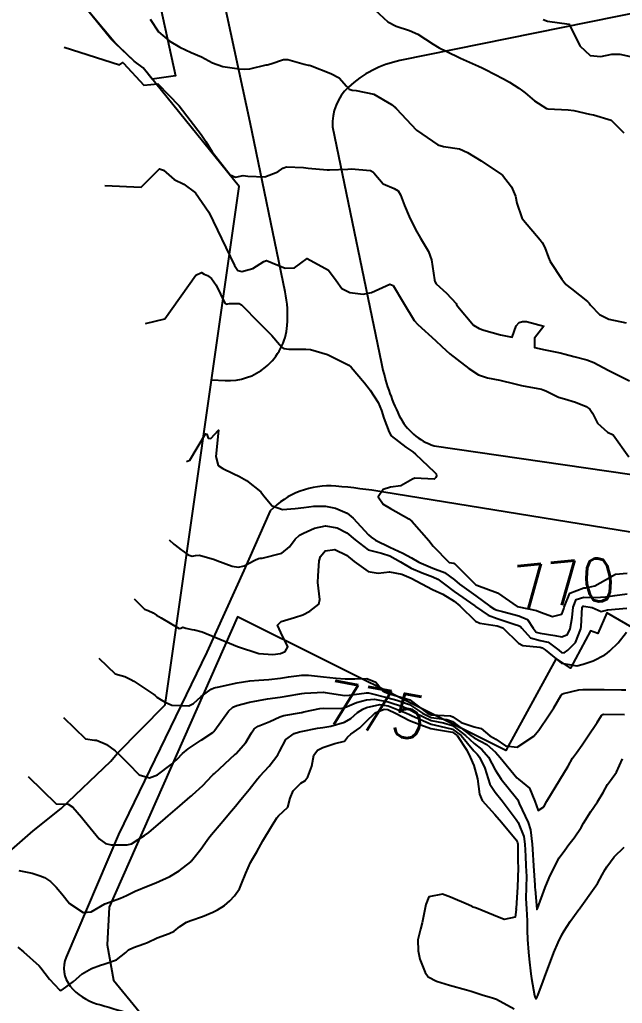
# Model space of a CAD drawing. Header units: metres. Extents: x 307586 to 320046, y 7427249 to 7434250.
# Drawn here: x 316832.5 to 316888.3, y 7432173.1 to 7432264.2 of the extents above; entities that cross this region are included whole.
import ezdxf
from ezdxf.enums import TextEntityAlignment as Align

# ---------------------------------------------------------------- set-up
doc = ezdxf.new("R2010")
doc.units = ezdxf.units.M
doc.header["$MEASUREMENT"] = 0
for name, color, linetype in [('Area', 45, 'Continuous'), ('Cotas', 45, 'Continuous'), ('Curvas de Nivel 1m', 11, 'Continuous'), ('Curvas de Nivel 5m', 15, 'Continuous'), ('Edificações', 30, 'Continuous'), ('Vias Primárias', 230, 'Continuous')]:
    doc.layers.add(name, color=color, linetype=linetype)
doc.styles.add('Style-STANDARD', font='STANDARD.shx')

msp = doc.modelspace()

# ---------------------------------------------------------------- linework, layer by layer
at = {"layer": 'Area'}
msp.add_polyline3d([(316813.055, 7432170.402, 782.829), (316819.149, 7432175.77, 779.209), (316825.841, 7432182.221, 778.069), (316833.713, 7432189.054, 776.781), (316836.305, 7432191.122, 776.23), (316840.896, 7432195.525, 775.116), (316841.484, 7432196.227, 775.146), (316845.926, 7432200.741, 781.945), (316852.77, 7432248.761, 768.058), (316843.88, 7432259.732, 766.883), (316843.049, 7432260.362, 773.464), (316840.895, 7432262.436, 773.313), (316835.16, 7432269.526, 769.992)], dxfattribs=at)
at = {"layer": 'Curvas de Nivel 1m', "flags": 128}
for points, elevation in [([(316844.535, 7432264.258), (316845.311, 7432263.065), (316846.316, 7432262.24), (316847.294, 7432261.664), (316848.33, 7432261.172), (316849.282, 7432260.775), (316850.314, 7432260.19), (316851.27, 7432259.853), (316852.77, 7432259.66), (316853.268, 7432259.609), (316853.779, 7432259.634), (316855.272, 7432260.015), (316855.366, 7432260.035), (316855.71, 7432260.126), (316856.881, 7432260.512), (316857.279, 7432260.502), (316858.788, 7432260.087), (316859.185, 7432259.994), (316859.272, 7432259.984), (316859.4, 7432259.951), (316861.264, 7432259.207), (316862.026, 7432258.814), (316862.717, 7432258.038), (316862.977, 7432257.762), (316863.249, 7432257.669), (316863.622, 7432257.654), (316865.246, 7432257.309), (316866.898, 7432256.332), (316867.234, 7432256.081), (316867.284, 7432256.04), (316867.33, 7432255.989), (316869.203, 7432253.96), (316871.189, 7432252.594), (316871.701, 7432252.445), (316873.186, 7432252.249), (316873.905, 7432251.903), (316875.171, 7432251.113), (316877.07, 7432249.871), (316877.152, 7432249.8), (316877.989, 7432248.705), (316878.363, 7432247.852), (316878.497, 7432247.217), (316878.956, 7432245.842), (316879.11, 7432245.627), (316880.633, 7432243.824), (316880.818, 7432243.561), (316881.076, 7432243.101), (316881.424, 7432242.172), (316881.587, 7432241.812), (316882.661, 7432240.174), (316882.92, 7432239.792), (316882.974, 7432239.732), (316883.032, 7432239.682), (316883.557, 7432239.255), (316885.016, 7432238.098), (316885.189, 7432237.941), (316885.311, 7432237.766), (316886.138, 7432236.887), (316887, 7432236.46), (316888.605, 7432236.116)], 767), ([(316865.339, 7432265.101), (316866.557, 7432263.998), (316867.319, 7432263.595), (316868.551, 7432263.208), (316869.312, 7432262.87), (316870.748, 7432261.946), (316871.298, 7432261.608), (316871.944, 7432261.28), (316873.284, 7432260.64), (316874.933, 7432259.893), (316875.271, 7432259.733), (316875.582, 7432259.575), (316877.261, 7432258.72), (316877.819, 7432258.422), (316878.676, 7432257.849), (316879.011, 7432257.604), (316879.249, 7432257.415), (316880.11, 7432256.7), (316881.234, 7432255.965), (316881.351, 7432255.935), (316883.234, 7432255.86), (316883.769, 7432255.785), (316885.228, 7432255.451), (316885.594, 7432255.4), (316887.22, 7432254.887), (316888.386, 7432253.732)], 766), ([(316836.583, 7432261.65), (316841.706, 7432260.035), (316842.014, 7432260.229), (316842.088, 7432260.182), (316843.956, 7432258.135), (316845.253, 7432258.25), (316847.223, 7432256.23), (316849.265, 7432253.574), (316849.702, 7432252.907), (316850.282, 7432251.973), (316851.936, 7432249.815), (316852.429, 7432249.605), (316853.149, 7432249.781), (316853.573, 7432249.721), (316855.148, 7432249.631), (316856.372, 7432250.112), (316856.821, 7432250.442), (316857.16, 7432250.575), (316858.726, 7432250.52), (316859.158, 7432250.451), (316860.936, 7432250.282), (316861.156, 7432250.278), (316862.83, 7432250.363), (316863.158, 7432250.386), (316864.945, 7432250.224), (316865.155, 7432250.116), (316865.241, 7432250.009), (316866.126, 7432248.983), (316867.139, 7432248.558), (316867.503, 7432248.342), (316867.727, 7432247.974), (316868.091, 7432247.002), (316868.509, 7432245.966), (316869.095, 7432244.765), (316869.563, 7432243.955), (316870.303, 7432242.716), (316870.602, 7432241.945), (316870.871, 7432240.106), (316870.907, 7432239.941), (316871.031, 7432239.737), (316871.978, 7432238.881), (316872.859, 7432237.912), (316872.917, 7432237.816), (316873.01, 7432237.626), (316874.487, 7432235.895), (316874.988, 7432235.588), (316875.438, 7432235.431), (316876.98, 7432235.005), (316878.04, 7432234.786), (316878.43, 7432235.846), (316878.691, 7432236.148), (316878.997, 7432236.242), (316879.392, 7432236.232), (316880.993, 7432235.82), (316880.118, 7432234.686), (316880.109, 7432233.829), (316880.827, 7432233.686), (316880.961, 7432233.665), (316882.497, 7432233.335), (316882.957, 7432233.21), (316883.749, 7432232.988), (316884.952, 7432232.69), (316885.625, 7432232.436), (316886.943, 7432231.74), (316888.928, 7432230.755)], 768), ([(316840.353, 7432248.85), (316843.724, 7432248.693), (316845.397, 7432250.381), (316845.764, 7432250.261), (316846.755, 7432249.389), (316847.663, 7432248.966), (316848.734, 7432248.17), (316849.977, 7432246.363), (316852.365, 7432241.425), (316852.651, 7432240.968), (316853.044, 7432240.869), (316854.046, 7432241.142), (316855.058, 7432241.817), (316855.301, 7432241.884), (316857.049, 7432241.183), (316857.919, 7432241.222), (316859.063, 7432242.08), (316861.047, 7432241.01), (316861.755, 7432240.049), (316862.293, 7432239.308), (316863.022, 7432238.921), (316864.27, 7432238.768), (316865.022, 7432238.917), (316866.734, 7432239.688), (316867.029, 7432239.584), (316867.997, 7432237.97), (316868.997, 7432236.322), (316869.307, 7432235.957), (316870.971, 7432234.474), (316871.554, 7432233.931), (316872.283, 7432233.247), (316872.951, 7432232.726), (316874.033, 7432231.899), (316874.934, 7432231.317), (316875.78, 7432231.027), (316876.927, 7432230.811), (316878.292, 7432230.477), (316878.92, 7432230.323), (316880.777, 7432229.96), (316880.914, 7432229.925), (316881.183, 7432229.816), (316882.354, 7432229.245), (316882.906, 7432229.073), (316883.919, 7432228.764), (316884.899, 7432228.375), (316885.257, 7432228.125), (316885.494, 7432227.761), (316885.963, 7432226.833), (316886.876, 7432226.002), (316887.402, 7432225.735), (316888.843, 7432223.72)], 769), ([(316847.893, 7432223.27), (316848.222, 7432223.409), (316849.669, 7432225.844), (316849.802, 7432225.82), (316849.904, 7432225.43), (316850.165, 7432225.414), (316850.863, 7432226.18), (316850.611, 7432223.731), (316850.83, 7432222.916), (316851.274, 7432222.62), (316852.226, 7432222.159), (316852.819, 7432221.88), (316853.452, 7432221.504), (316854.798, 7432220.472), (316855.05, 7432220.126), (316855.825, 7432219.156), (316856.78, 7432218.826), (316857.953, 7432218.916), (316858.782, 7432219.019), (316859.702, 7432219.152), (316860.784, 7432219.14), (316861.699, 7432218.963), (316862.778, 7432218.502), (316863.326, 7432218.024), (316864.758, 7432216.495), (316865.007, 7432216.258), (316865.408, 7432216), (316866.743, 7432215.327), (316867.93, 7432214.774), (316868.729, 7432214.366), (316869.42, 7432213.953), (316870.717, 7432213.388), (316871.786, 7432212.996), (316872.707, 7432212.326), (316873.174, 7432211.905), (316874.687, 7432210.833), (316876.001, 7432209.87), (316876.414, 7432209.608), (316876.669, 7432209.516), (316877.149, 7432209.374), (316878.664, 7432208.989), (316879.469, 7432208.64), (316879.989, 7432207.827), (316880.284, 7432207.459), (316880.648, 7432207.361), (316882.013, 7432207.165), (316882.645, 7432207.02), (316883.184, 7432207.248), (316883.427, 7432207.782), (316883.619, 7432208.825), (316883.714, 7432209.78), (316883.984, 7432210.476), (316884.687, 7432210.697), (316885.757, 7432210.684), (316886.688, 7432210.735), (316887.554, 7432210.868), (316888.692, 7432211.015)], 771), ([(316846.313, 7432216.03), (316846.727, 7432215.627), (316846.862, 7432215.536), (316847.402, 7432215.106), (316847.507, 7432215.023), (316848.067, 7432214.63), (316848.443, 7432214.519), (316848.727, 7432214.57), (316849.114, 7432214.583), (316850.511, 7432214.182), (316850.722, 7432214.109), (316852.148, 7432213.59), (316852.716, 7432213.501), (316853.244, 7432213.618), (316854.238, 7432214.135), (316854.569, 7432214.287), (316854.725, 7432214.307), (316854.911, 7432214.313), (316856.73, 7432214.772), (316857.45, 7432215.379), (316857.966, 7432216.088), (316858.374, 7432216.458), (316858.751, 7432216.651), (316859.743, 7432217.09), (316860.765, 7432217.305), (316861.856, 7432217.136), (316862.759, 7432216.681), (316863.509, 7432216.022), (316864.739, 7432215.096), (316865.944, 7432214.782), (316866.731, 7432214.524), (316867.721, 7432213.97), (316868.717, 7432213.399), (316869.714, 7432212.949), (316870.709, 7432212.578), (316871.159, 7432212.385), (316871.802, 7432211.924), (316872.693, 7432211.238), (316874.611, 7432209.891), (316874.672, 7432209.839), (316875.826, 7432209.034), (316876.662, 7432208.733), (316878.324, 7432208.176), (316878.655, 7432208.077), (316878.821, 7432208.005), (316878.944, 7432207.837), (316879.754, 7432206.939), (316880.642, 7432206.707), (316881.375, 7432206.543), (316882.365, 7432205.794), (316882.63, 7432205.581), (316882.858, 7432205.56), (316883.22, 7432205.784), (316883.914, 7432206.504), (316884.422, 7432207.772), (316884.452, 7432207.975), (316884.547, 7432209.771), (316884.582, 7432209.863), (316884.675, 7432209.887), (316885.474, 7432209.758), (316886.304, 7432209.38), (316886.67, 7432209.47), (316886.883, 7432209.526), (316888.673, 7432209.694)], 772), ([(316843.053, 7432210.55), (316844.008, 7432209.609), (316844.347, 7432209.46), (316844.806, 7432209.244), (316845.125, 7432209.042), (316845.551, 7432208.785), (316847.241, 7432207.79), (316847.37, 7432207.83), (316847.579, 7432207.928), (316847.859, 7432207.849), (316848.403, 7432207.714), (316848.645, 7432207.686), (316849.347, 7432207.488), (316850.635, 7432206.98), (316852.623, 7432206.15), (316854.616, 7432205.475), (316855.907, 7432205.402), (316856.617, 7432205.499), (316857.053, 7432205.661), (316857.275, 7432206.094), (316856.643, 7432207.438), (316856.317, 7432208.105), (316856.656, 7432208.441), (316857.918, 7432208.829), (316858.663, 7432209.082), (316859.338, 7432209.401), (316860.162, 7432210.065), (316860.248, 7432210.496), (316860.073, 7432212.066), (316860.09, 7432212.685), (316860.189, 7432214.065), (316860.322, 7432214.469), (316860.737, 7432214.985), (316861.648, 7432215.137), (316862.732, 7432214.61), (316863.437, 7432214.023), (316864.714, 7432213.077), (316865.636, 7432212.92), (316866.714, 7432213.06), (316867.829, 7432212.852), (316868.708, 7432212.458), (316869.694, 7432211.95), (316870.695, 7432211.428), (316871.635, 7432210.98), (316872.679, 7432210.333), (316873.221, 7432209.905), (316874.659, 7432208.493), (316875.068, 7432208.294), (316876.655, 7432208.057), (316877.204, 7432207.854), (316878.639, 7432206.434), (316879.034, 7432206.234), (316880.635, 7432206.065), (316880.837, 7432206.019), (316881.106, 7432205.813), (316882.615, 7432204.589), (316884.053, 7432204.334), (316884.614, 7432204.49), (316885.554, 7432204.821), (316886.627, 7432205.365), (316886.844, 7432205.524), (316887.087, 7432205.735), (316887.879, 7432206.489), (316888.65, 7432207.453)], 773), ([(316839.783, 7432205.06), (316841.29, 7432203.593), (316841.854, 7432203.437), (316842.197, 7432203.354), (316842.749, 7432203.078), (316843.028, 7432202.925), (316844.879, 7432201.699), (316844.992, 7432201.609), (316845.175, 7432201.452), (316845.552, 7432201.188), (316845.936, 7432200.968), (316846.56, 7432200.695), (316848.131, 7432200.632), (316848.563, 7432200.868), (316849.261, 7432201.505), (316850.204, 7432202.184), (316850.455, 7432202.311), (316850.585, 7432202.344), (316850.775, 7432202.368), (316852.589, 7432202.756), (316853.773, 7432202.956), (316854.592, 7432203.003), (316855.544, 7432203.067), (316856.594, 7432203.207), (316857.361, 7432203.327), (316858.597, 7432203.484), (316859.199, 7432203.472), (316860.596, 7432203.329), (316861.765, 7432203.213), (316862.594, 7432203.134), (316863.475, 7432203.141), (316864.594, 7432203.159), (316865.43, 7432202.836), (316866.116, 7432201.987), (316866.58, 7432201.776), (316866.83, 7432201.726), (316868.571, 7432201.19), (316870.258, 7432199.943), (316870.552, 7432199.817), (316872.337, 7432199.699), (316872.55, 7432199.621), (316873.347, 7432199.1), (316874.541, 7432198.702), (316875.187, 7432198.528), (316875.994, 7432197.868), (316876.335, 7432197.667), (316876.53, 7432197.549), (316877.433, 7432196.942), (316878.523, 7432196.802), (316880.051, 7432197.825), (316880.539, 7432198.392), (316881.492, 7432199.806), (316881.911, 7432200.452), (316882.58, 7432201.617), (316882.658, 7432201.713), (316882.822, 7432201.788), (316884.235, 7432202.125), (316884.587, 7432202.158), (316884.979, 7432202.156), (316886.587, 7432202.145), (316888.177, 7432202.134), (316888.587, 7432202.133)], 774), ([(316832.373, 7432185.399), (316833.605, 7432185.143), (316834.368, 7432184.906), (316834.746, 7432184.743), (316835.313, 7432184.356), (316835.851, 7432183.841), (316836.352, 7432183.212), (316837.079, 7432182.333), (316838.33, 7432181.491), (316839.094, 7432181.546), (316840.343, 7432182.29), (316841.796, 7432182.828), (316842.351, 7432183.078), (316843.16, 7432183.457), (316844.36, 7432183.951), (316845.077, 7432184.239), (316846.369, 7432184.823), (316847.239, 7432185.346), (316848.313, 7432186.201), (316848.348, 7432186.236), (316848.384, 7432186.269), (316849.224, 7432187.369), (316849.819, 7432188.186), (316850.078, 7432188.522), (316850.421, 7432188.943), (316851.445, 7432190.165), (316851.902, 7432190.698), (316852.451, 7432191.358), (316852.81, 7432191.795), (316853.093, 7432192.144), (316853.703, 7432192.905), (316854.481, 7432193.892), (316854.693, 7432194.127), (316855.565, 7432195.046), (316856.366, 7432196.102), (316856.516, 7432196.41), (316857.091, 7432197.531), (316857.864, 7432198.087), (316858.376, 7432198.24), (316858.535, 7432198.277), (316860.035, 7432198.568), (316860.539, 7432198.648), (316861.258, 7432198.767), (316862.544, 7432199.134), (316863.116, 7432199.456), (316863.729, 7432200.018), (316864.226, 7432200.346), (316864.56, 7432200.479), (316865.796, 7432200.76), (316866.563, 7432200.639), (316868.271, 7432199.963), (316868.552, 7432199.84), (316868.784, 7432199.724), (316870.543, 7432198.931), (316871.364, 7432198.751), (316872.539, 7432198.482), (316873.332, 7432197.902), (316874.519, 7432196.465), (316874.801, 7432196.17), (316875.046, 7432195.882), (316875.518, 7432194.855), (316875.832, 7432193.87), (316875.986, 7432193.376), (316876.471, 7432192.643), (316877.131, 7432191.853), (316878.437, 7432190.121), (316878.603, 7432189.838), (316879.125, 7432188.538), (316879.241, 7432187.832), (316879.275, 7432186.705), (316879.323, 7432185.831), (316879.37, 7432184.838), (316879.35, 7432183.83), (316879.323, 7432182.801), (316879.374, 7432181.83), (316879.444, 7432180.711), (316879.446, 7432179.829), (316879.461, 7432178.985), (316879.564, 7432177.827), (316879.631, 7432177.171), (316879.792, 7432175.817), (316879.845, 7432175.395), (316880.119, 7432173.812), (316880.139, 7432173.709), (316880.24, 7432173.498), (316880.375, 7432173.675), (316880.426, 7432173.808), (316880.921, 7432175.145), (316881.169, 7432175.801), (316881.699, 7432177.208), (316881.924, 7432177.796), (316882.302, 7432178.72), (316882.663, 7432179.433), (316882.871, 7432179.784), (316883.435, 7432180.671), (316884.232, 7432181.771), (316884.28, 7432181.834), (316884.344, 7432181.919), (316885.661, 7432183.751), (316885.941, 7432184.174), (316886.381, 7432184.978), (316886.653, 7432185.473), (316886.814, 7432185.736), (316887.483, 7432186.648), (316888.411, 7432187.558)], 777), ([(316833.263, 7432194.09), (316835.855, 7432191.561), (316836.923, 7432191.525), (316836.958, 7432191.524), (316837.385, 7432191.269), (316838.194, 7432190.322), (316838.43, 7432190.009), (316839.831, 7432188.306), (316840.407, 7432187.873), (316840.924, 7432187.773), (316842.405, 7432187.759), (316842.801, 7432187.872), (316843.43, 7432188.26), (316844.029, 7432188.642), (316844.42, 7432188.922), (316845.977, 7432190.227), (316846.22, 7432190.44), (316846.439, 7432190.627), (316847.294, 7432191.367), (316848.243, 7432192.202), (316848.362, 7432192.303), (316848.465, 7432192.392), (316849.404, 7432193.26), (316850.291, 7432194.182), (316850.386, 7432194.279), (316850.485, 7432194.375), (316852.41, 7432196.151), (316852.461, 7432196.193), (316852.504, 7432196.231), (316853.411, 7432197.254), (316853.912, 7432198.136), (316854.156, 7432198.515), (316854.539, 7432198.762), (316855.623, 7432199.193), (316856.548, 7432199.622), (316856.905, 7432199.74), (316858.552, 7432200.03), (316858.595, 7432200.037), (316858.769, 7432200.078), (316860.238, 7432200.383), (316860.558, 7432200.412), (316862.202, 7432200.391), (316862.56, 7432200.476), (316863.65, 7432200.936), (316864.571, 7432201.201), (316865.322, 7432201.248), (316866.568, 7432201.001), (316867.987, 7432200.54), (316868.558, 7432200.311), (316869.139, 7432199.954), (316870.546, 7432199.276), (316871.684, 7432199.062), (316872.542, 7432198.82), (316873.747, 7432197.898), (316874.526, 7432197.159), (316875.24, 7432196.599), (316875.863, 7432195.87), (316876.495, 7432194.699), (316877.044, 7432193.854), (316878.465, 7432192.076), (316878.573, 7432191.948), (316878.618, 7432191.838), (316878.707, 7432191.589), (316879.541, 7432189.829), (316879.76, 7432189.16), (316879.918, 7432187.825), (316879.944, 7432187.36), (316880.044, 7432185.823), (316880.168, 7432184.02), (316880.166, 7432183.822), (316880.17, 7432183.631), (316880.334, 7432181.82), (316880.342, 7432181.775), (316880.365, 7432181.797), (316880.372, 7432181.82), (316880.391, 7432181.867), (316881.118, 7432183.809), (316881.483, 7432184.697), (316881.991, 7432185.796), (316882.4, 7432186.545), (316882.916, 7432187.277), (316883.309, 7432187.781), (316883.78, 7432188.416), (316884.429, 7432189.38), (316884.666, 7432189.767), (316885.349, 7432190.857), (316885.966, 7432191.747), (316886.472, 7432192.606), (316886.87, 7432193.345), (316887.161, 7432193.733), (316887.725, 7432194.497), (316888.276, 7432195.722)], 776), ([(316832.291, 7432178.281), (316832.825, 7432177.844), (316834.266, 7432176.562), (316834.424, 7432176.368), (316835.212, 7432175.316), (316836.161, 7432174.341), (316836.209, 7432174.307), (316836.242, 7432174.291), (316836.298, 7432174.284), (316836.399, 7432174.338), (316837.461, 7432175.118), (316838.258, 7432175.802), (316839.098, 7432176.307), (316839.95, 7432176.613), (316840.269, 7432176.702), (316841.434, 7432177.12), (316842.286, 7432177.789), (316842.53, 7432178.027), (316843.007, 7432178.263), (316843.969, 7432178.58), (316844.298, 7432178.711), (316845.203, 7432179.138), (316846.306, 7432179.536), (316846.757, 7432179.767), (316847.301, 7432180.21), (316847.919, 7432180.604), (316848.321, 7432180.77), (316849.378, 7432181.133), (316850.333, 7432181.523), (316850.767, 7432181.735), (316851.412, 7432182.159), (316851.916, 7432182.585), (316852.352, 7432183.028), (316852.817, 7432183.687), (316853.006, 7432184.144), (316853.39, 7432185.127), (316853.846, 7432186.135), (316854.036, 7432186.494), (316854.403, 7432187.116), (316854.979, 7432188.122), (316855.774, 7432189.458), (316856.181, 7432190.104), (316856.277, 7432190.261), (316856.438, 7432190.446), (316857.277, 7432191.266), (316857.509, 7432192.09), (316857.791, 7432192.765), (316858.477, 7432193.477), (316858.86, 7432193.695), (316859.135, 7432194.073), (316859.506, 7432195.062), (316859.689, 7432196.068), (316860.043, 7432196.539), (316860.52, 7432196.781), (316861.627, 7432197.146), (316862.526, 7432197.382), (316862.824, 7432197.733), (316863.121, 7432198.024), (316863.952, 7432198.603), (316864.545, 7432199.183), (316865.371, 7432199.998), (316866.202, 7432200.341), (316866.558, 7432200.297), (316867.261, 7432199.973), (316868.546, 7432199.269), (316869.603, 7432198.889), (316870.539, 7432198.555), (316871.045, 7432198.439), (316872.536, 7432198.193), (316872.965, 7432197.906), (316873.871, 7432196.545), (316874.171, 7432195.893), (316874.501, 7432195.107), (316874.852, 7432193.884), (316875.04, 7432192.453), (316875.289, 7432191.878), (316876.444, 7432190.581), (316877.058, 7432189.854), (316878.417, 7432188.243), (316878.555, 7432187.979), (316878.577, 7432187.838), (316878.594, 7432186.037), (316878.602, 7432185.838), (316878.608, 7432185.619), (316878.534, 7432183.838), (316878.411, 7432181.907), (316878.409, 7432181.839), (316878.413, 7432181.768), (316878.331, 7432181.07), (316877.328, 7432180.85), (316876.334, 7432181.262), (316874.763, 7432181.884), (316874.455, 7432182), (316874.345, 7432182.052), (316874.027, 7432182.212), (316872.353, 7432182.913), (316871.62, 7432183.185), (316870.353, 7432182.942), (316870.061, 7432182.227), (316869.997, 7432181.943), (316869.73, 7432180.538), (316869.555, 7432179.948), (316869.329, 7432178.976), (316869.342, 7432177.944), (316869.51, 7432177.166), (316870.004, 7432175.934), (316870.267, 7432175.542), (316871.06, 7432175.123), (316872.256, 7432174.766), (316873.824, 7432174.319), (316874.248, 7432174.199), (316875.276, 7432173.875), (316876.018, 7432173.641), (316876.24, 7432173.576), (316876.618, 7432173.477), (316878.23, 7432172.574)], 778)]:
    msp.add_lwpolyline(points, dxfattribs=dict(at, elevation=elevation))
at = {"layer": 'Curvas de Nivel 5m', "flags": 128}
for points, elevation in [([(316880.924, 7432264.229), (316881.327, 7432264.065), (316883.323, 7432263.79), (316884.304, 7432261.78), (316885.289, 7432260.874), (316886.252, 7432260.797), (316887.292, 7432261.022), (316888.014, 7432261.018), (316889.288, 7432260.733)], 765), ([(316844.123, 7432236.06), (316845.897, 7432236.476), (316848.781, 7432240.533), (316849.281, 7432240.772), (316849.555, 7432240.643), (316849.862, 7432240.498), (316850.223, 7432240.232), (316850.643, 7432239.62), (316851.45, 7432237.951), (316851.569, 7432237.861), (316851.873, 7432237.903), (316852.776, 7432237.92), (316853.008, 7432237.792), (316854.634, 7432236.133), (316854.979, 7432235.787), (316855.808, 7432234.954), (316856.52, 7432234.107), (316856.723, 7432233.866), (316856.959, 7432233.734), (316857.379, 7432233.676), (316858.959, 7432233.677), (316859.396, 7432233.638), (316860.954, 7432233.18), (316861.713, 7432232.811), (316862.945, 7432232.195), (316863.164, 7432232.028), (316864.374, 7432230.563), (316864.816, 7432230.011), (316864.912, 7432229.888), (316865.653, 7432228.751), (316865.955, 7432227.994), (316866.188, 7432227.292), (316866.659, 7432225.983), (316866.868, 7432225.642), (316868.222, 7432224.596), (316868.846, 7432224.166), (316869.094, 7432223.957), (316870.827, 7432222.326), (316871.009, 7432222.121), (316871.04, 7432221.937), (316870.978, 7432221.781), (316870.819, 7432221.646), (316869.058, 7432221.718), (316868.818, 7432221.646), (316867.754, 7432221.025), (316866.807, 7432220.903), (316866.126, 7432220.668), (316865.66, 7432219.997), (316866.128, 7432219.331), (316866.782, 7432218.933), (316868.495, 7432217.963), (316868.771, 7432217.747), (316870.353, 7432215.944), (316870.745, 7432215.445), (316872.217, 7432213.918), (316872.66, 7432213.849), (316872.722, 7432213.825), (316874.664, 7432211.89), (316874.702, 7432211.858), (316874.771, 7432211.82), (316876.692, 7432211.111), (316878.526, 7432209.841), (316878.673, 7432209.801), (316880.305, 7432209.459), (316880.668, 7432209.312), (316881.78, 7432208.919), (316882.666, 7432209.135), (316882.844, 7432209.615), (316882.871, 7432209.788), (316883.387, 7432211.089), (316884.7, 7432211.568), (316884.886, 7432211.582), (316885.696, 7432211.755), (316886.709, 7432212.301), (316887.619, 7432212.826), (316888.715, 7432212.926)], 770), ([(316836.523, 7432199.57), (316838.572, 7432197.577), (316839.381, 7432197.462), (316839.581, 7432197.447), (316840.379, 7432197.13), (316840.506, 7432197.065), (316841.3, 7432196.468), (316841.635, 7432196.167), (316842.023, 7432195.802), (316842.493, 7432195.288), (316843.536, 7432194.259), (316844.48, 7432193.972), (316845.231, 7432194.239), (316846.493, 7432195.21), (316847.028, 7432195.685), (316847.543, 7432196.21), (316848.055, 7432196.659), (316848.514, 7432196.966), (316849.266, 7432197.448), (316850.338, 7432198.182), (316850.442, 7432198.273), (316850.535, 7432198.384), (316851.78, 7432200.162), (316852.195, 7432200.519), (316852.561, 7432200.665), (316853.728, 7432200.976), (316854.568, 7432201.145), (316855.412, 7432201.276), (316856.573, 7432201.454), (316857.127, 7432201.542), (316858.579, 7432201.789), (316858.839, 7432201.817), (316860.581, 7432201.908), (316860.747, 7432201.891), (316862.577, 7432201.61), (316862.965, 7432201.638), (316864.58, 7432201.848), (316864.753, 7432201.835), (316866.574, 7432201.377), (316867.371, 7432201.172), (316868.565, 7432200.75), (316869.744, 7432199.948), (316870.549, 7432199.573), (316872.009, 7432199.379), (316872.546, 7432199.2), (316874.231, 7432197.893), (316874.531, 7432197.674), (316875.704, 7432197.052), (316876.518, 7432196.36), (316876.956, 7432195.856), (316878.485, 7432193.961), (316878.637, 7432193.838), (316879.671, 7432193.024), (316880.167, 7432191.823), (316880.45, 7432190.936), (316880.981, 7432191.287), (316881.279, 7432191.808), (316882.483, 7432193.79), (316883.225, 7432195.06), (316883.651, 7432195.779), (316883.997, 7432196.296), (316884.525, 7432197.026), (316885.027, 7432197.763), (316885.909, 7432199.112), (316886.326, 7432199.743), (316886.459, 7432199.837), (316886.555, 7432199.857), (316888.442, 7432199.834)], 775)]:
    msp.add_lwpolyline(points, dxfattribs=dict(at, elevation=elevation))
at = {"layer": 'Edificações'}
msp.add_lwpolyline([(316845.124, 7432267.08), (316846.876, 7432259.006), (316844.733, 7432258.68), (316843.88, 7432259.732), (316843.049, 7432260.362), (316841.337, 7432262.01), (316838.958, 7432264.83)], dxfattribs=at)
msp.add_lwpolyline([(316840.761, 7432181.992), (316840.573, 7432178.486), (316841.137, 7432175.231), (316843.524, 7432172.323), (316880.767, 7432162.745), (316883.525, 7432167.44), (316884.716, 7432166.125), (316886.22, 7432164.56), (316904.438, 7432195.303), (316901.826, 7432197.009), (316902.83, 7432198.413), (316903.709, 7432201.464), (316898.668, 7432204.548), (316898.101, 7432202.723), (316886.82, 7432209.269), (316885.987, 7432207.348), (316885.294, 7432207.599), (316883.452, 7432204.132), (316882.129, 7432205.013), (316877.465, 7432196.515), (316852.616, 7432208.878)], close=True, dxfattribs=at)
at = {"layer": 'Vias Primárias', "elevation": 773.245}
msp.add_lwpolyline([(316850.214, 7432230.825), (316851.483, 7432230.766, 0.186592), (316855.234, 7432232.02, 0.203103), (316857.232, 7432235.871, 0.06929), (316857.041, 7432239.003), (316853.809, 7432254.683), (316848.764, 7432278.067), (316845.673, 7432293.612), (316841.204, 7432316.392), (316836.689, 7432338.984), (316832.264, 7432360.812), (316828.887, 7432377.699, 0.280301), (316824.563, 7432382.397, 0.141061), (316821.333, 7432382.397), (316808.876, 7432378.079), (316792.759, 7432372.238), (316779.397, 7432366.863, 0.261569), (316776.684, 7432363.485, 0.118281), (316777.067, 7432358.058), (316780.442, 7432340.152), (316782.905, 7432329.008)], format="xyb", dxfattribs=at)
msp.add_lwpolyline([(316850.214, 7432230.825), (316851.483, 7432230.766, 0.186592), (316855.234, 7432232.02, 0.203103), (316857.232, 7432235.871, 0.06929), (316857.041, 7432239.003), (316853.809, 7432254.683), (316848.764, 7432278.067), (316845.673, 7432293.612), (316841.204, 7432316.392), (316836.689, 7432338.984), (316832.264, 7432360.812), (316828.887, 7432377.699, 0.280301), (316824.563, 7432382.397, 0.141061), (316821.333, 7432382.397), (316808.876, 7432378.079), (316792.759, 7432372.238), (316779.397, 7432366.863, 0.261569), (316776.684, 7432363.485, 0.118281), (316777.067, 7432358.058), (316780.442, 7432340.152), (316782.905, 7432329.008)], format="xyb", dxfattribs=at)
at = {"layer": 'Vias Primárias'}
for points in [[(316911.737, 7432226.233), (316919.171, 7432233.166, 0.256519), (316920.483, 7432237.151), (316916.82, 7432253.558), (316913.81, 7432266.148, 0.143465), (316913.154, 7432267.294, 0.219327), (316909.382, 7432268.604), (316897.685, 7432266.53), (316867.652, 7432260.407, 0.13874), (316862.896, 7432257.95, 0.221166), (316861.419, 7432254.283), (316865.954, 7432232.355, 0.062917), (316867.608, 7432227.518, 0.204455), (316870.833, 7432224.733), (316894.884, 7432221.239, -0.010676), (316903.035, 7432219.877, 0.230406), (316905.44, 7432220.532)], [(316911.737, 7432226.233), (316919.171, 7432233.166, 0.256519), (316920.483, 7432237.151), (316916.82, 7432253.558), (316913.81, 7432266.148, 0.143465), (316913.154, 7432267.294, 0.219327), (316909.382, 7432268.604), (316897.685, 7432266.53), (316867.652, 7432260.407, 0.13874), (316862.896, 7432257.95, 0.221166), (316861.419, 7432254.283), (316865.954, 7432232.355, 0.062917), (316867.608, 7432227.518, 0.204455), (316870.833, 7432224.733), (316894.884, 7432221.239, -0.010676), (316903.035, 7432219.877, 0.230406), (316905.44, 7432220.532)], [(316849.79, 7432205.626), (316841.598, 7432188.71), (316836.762, 7432177.37, 0.279583), (316837.148, 7432174.669, 0.149077), (316839.582, 7432173.049, 0.010106), (316845.686, 7432171.351), (316884.18, 7432161.614, 0.288001), (316891.517, 7432163.989), (316900.385, 7432180.346), (316906.834, 7432193.347), (316912.736, 7432206.462, 0.265964), (316912.302, 7432210.927, 0.104396), (316909.818, 7432213.221), (316905.892, 7432213.855), (316888.817, 7432216.77), (316866.187, 7432220.439, 0.019417), (316861.727, 7432220.986, 0.225557), (316855.642, 7432218.691), (316853.212, 7432213.18)], [(316849.79, 7432205.626), (316841.598, 7432188.71), (316836.762, 7432177.37, 0.279583), (316837.148, 7432174.669, 0.149077), (316839.582, 7432173.049, 0.010106), (316845.686, 7432171.351), (316884.18, 7432161.614, 0.288001), (316891.517, 7432163.989), (316900.385, 7432180.346), (316906.834, 7432193.347), (316912.736, 7432206.462, 0.265964), (316912.302, 7432210.927, 0.104396), (316909.818, 7432213.221), (316905.892, 7432213.855), (316888.817, 7432216.77), (316866.187, 7432220.439, 0.019417), (316861.727, 7432220.986, 0.225557), (316855.642, 7432218.691), (316853.212, 7432213.18)]]:
    msp.add_lwpolyline(points, format="xyb", close=True, dxfattribs=at)

# ---------------------------------------------------------------- texts
at = {"layer": 'Cotas', "style": 'Style-STANDARD'}
for s, rotation, p in [('770', 5.63427, (316882.932, 7432211.992, 770)), ('775', 349.36055, (316865.44, 7432200.221, 775))]:
    msp.add_text(s, height=4, rotation=rotation, dxfattribs=at).set_placement(p, align=Align.MIDDLE_CENTER)

doc.saveas('drawing.dxf')
